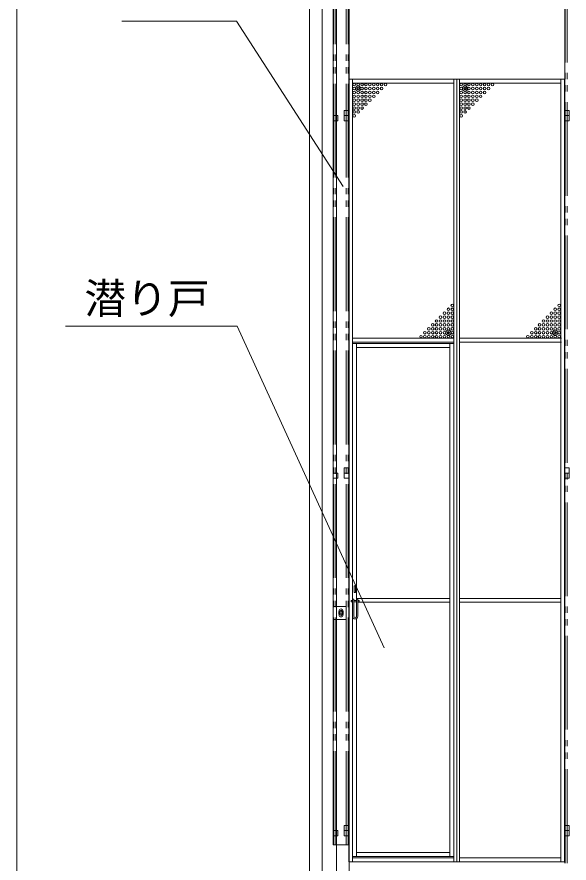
# Model space of a CAD drawing. Units: millimetres, scale not verified. Extents: x -9305 to 9305, y -6415 to 6415.
# Drawn here: x -9305 to -7187, y -3666 to -420 of the extents above; entities that cross this region are included whole.
import ezdxf
from ezdxf.enums import TextEntityAlignment as Align

# ---------------------------------------------------------------- set-up
doc = ezdxf.new("R2010")
doc.units = ezdxf.units.MM
doc.header["$LTSCALE"] = 40
doc.header["$PDMODE"] = 32
doc.header["$PDSIZE"] = 20
doc.linetypes.add('DOUBLE_CHAIN2', pattern=[12.8, 9, -1, 0.6, -0.6, 0.6, -1])
for name, color, linetype, lineweight in [('0-0_0', 7, 'Continuous', 9), ('0-5_CLG-90', 7, 'Continuous', 9), ('0-9_TEXT', 7, 'Continuous', 9), ('0-A_ﾒッｼュﾊﾟﾈﾙ用ﾌﾞﾛッｸ', 7, 'Continuous', 9)]:
    doc.layers.add(name, color=color, linetype=linetype, lineweight=lineweight)
doc.styles.add('ＭＳ ゴシック', font='')
doc.styles.get('ＭＳ ゴシック').set_extended_font_data('MS Gothic')

msp = doc.modelspace()

# ---------------------------------------------------------------- linework, layer by layer
at = {"layer": '0-0_0'}
msp.add_line((-9304.61, 6414.98), (-9304.61, -6414.98), dxfattribs=at)
at = {"layer": '0-5_CLG-90'}
for p, q in [((-8182.16, 693.21), (-8182.16, -3741.44)), ((-8133.56, 692.32), (-8133.56, -3741.44)), ((-8078.8, 693.21), (-8078.8, -3741.44)), ((-8030.2, 692.32), (-8030.2, -3741.44)), ((-7203.63, -3666.31), (-7203.63, 553.48)), ((-8091.63, -3596.31), (-8091.63, 78.51)), ((-8031.63, -3596.49), (-8031.63, 78.51)), ((-8031.93, -658.51), (-8031.93, -3661.51)), ((-7203.93, -658.51), (-8031.93, -658.51)), ((-8016.93, -3661.51), (-8016.93, -658.51)), ((-7628.93, -673.51), (-8016.93, -673.51)), ((-7628.93, -3661.51), (-7628.93, -658.51)), ((-7617.93, -3661.51), (-7617.93, -658.51)), ((-7606.93, -3661.51), (-7606.93, -658.51)), ((-7606.93, -673.51), (-7218.93, -673.51)), ((-7218.93, -3661.51), (-7218.93, -658.51)), ((-7203.93, -658.51), (-7203.93, -3661.51)), ((-8031.93, -778.51), (-8048.93, -778.51)), ((-8048.93, -798.51), (-8031.93, -798.51)), ((-7203.63, -821.45), (-7203.63, -801.45)), ((-7628.93, -1652.51), (-8016.93, -1652.51)), ((-7606.93, -1652.51), (-7216.43, -1652.51)), ((-7628.93, -1667.51), (-8016.93, -1667.51)), ((-7629.33, -1673.15), (-8016.93, -1673.15)), ((-8001.73, -1673.15), (-8001.73, -2658.84)), ((-7644.52, -1688.15), (-8001.73, -1688.15)), ((-7644.52, -1673.15), (-7644.52, -3640.51)), ((-7629.33, -1673.15), (-7629.33, -3640.51)), ((-7606.93, -1667.51), (-7216.43, -1667.51)), ((-7203.63, -2171.38), (-7203.63, -2191.38)), ((-8012.34, -2658.84), (-8002.21, -2658.84)), ((-7644.52, -2650.73), (-8001.73, -2650.73)), ((-7997.14, -2658.84), (-7992.08, -2658.84)), ((-7606.93, -2650.73), (-7218.93, -2650.73)), ((-8041.63, -2681.49), (-8091.63, -2681.49)), ((-8041.63, -2681.49), (-8041.63, -2731.49)), ((-8017.4, -2663.9), (-8022.47, -2663.9)), ((-8002.21, -2663.9), (-8012.34, -2663.9)), ((-8001.73, -2663.9), (-8001.73, -2723.67)), ((-7644.52, -2665.73), (-7997.14, -2665.73)), ((-7606.93, -2665.73), (-7218.93, -2665.73)), ((-8069.13, -2698.49), (-8069.13, -2714.49)), ((-8054.13, -2698.49), (-8054.13, -2714.49)), ((-8091.63, -2731.49), (-8041.63, -2731.49)), ((-8001.73, -2729.28), (-8001.73, -3640.51)), ((-7203.63, -3541.31), (-7203.63, -3561.31)), ((-7644.52, -3625.51), (-8001.73, -3625.51)), ((-7203.93, -3661.51), (-8031.93, -3661.51)), ((-7629.33, -3640.51), (-8016.93, -3640.51)), ((-7628.93, -3646.51), (-8016.93, -3646.51)), ((-7606.93, -3646.51), (-7218.93, -3646.51))]:
    msp.add_line(p, q, dxfattribs=at)
at = {"layer": '0-5_CLG-90', "linetype": 'DOUBLE_CHAIN2'}
for p, q in [((-7201.33, -3666.31), (-7201.33, 553.48)), ((-7193.63, -3666.31), (-7193.63, 553.48)), ((-8089.33, -3596.31), (-8089.33, 78.51)), ((-8081.63, -3596.31), (-8081.63, 78.51)), ((-8041.63, -3596.31), (-8041.63, 78.51)), ((-8033.93, -3596.31), (-8033.93, 78.51)), ((-8031.63, -3596.49), (-8091.63, -3596.49))]:
    msp.add_line(p, q, dxfattribs=at)
at = {"layer": '0-5_CLG-90'}
for points in [[(-8031.63, -818.51), (-8048.93, -818.51), (-8048.93, -778.51)], [(-7203.93, -778.51), (-7186.93, -778.51), (-7186.93, -798.51), (-7203.93, -798.51)], [(-8091.63, -818.51), (-8074.33, -818.51), (-8074.33, -798.51), (-8091.63, -798.51)], [(-7186.93, -798.51), (-7186.93, -818.51), (-7203.63, -818.51)], [(-8091.63, -2190.01), (-8074.33, -2190.01), (-8074.33, -2170.01), (-8091.63, -2170.01)], [(-8031.93, -2150.01), (-8048.93, -2150.01), (-8048.93, -2170.01), (-8031.93, -2170.01)], [(-8031.63, -2190.01), (-8048.93, -2190.01), (-8048.93, -2170.01)], [(-7203.93, -2150.01), (-7186.93, -2150.01), (-7186.93, -2170.01), (-7203.93, -2170.01)], [(-7203.63, -2190.01), (-7186.93, -2190.01), (-7186.93, -2170.01), (-7203.63, -2170.01)], [(-8022.47, -2663.9), (-8022.47, -2658.84), (-8017.4, -2658.84)], [(-8012.34, -2719.62), (-8012.34, -2653.77), (-8017.4, -2653.77), (-8017.4, -2719.62)], [(-7997.14, -2719.62), (-7997.14, -2653.77), (-8002.21, -2653.77), (-8002.21, -2719.62)], [(-7992.08, -2658.84), (-7992.08, -2663.9), (-7997.14, -2663.9)], [(-8031.93, -3541.51), (-8048.93, -3541.51), (-8048.93, -3521.51), (-8031.93, -3521.51)], [(-7203.93, -3541.51), (-7186.93, -3541.51), (-7186.93, -3521.51), (-7203.93, -3521.51)], [(-8091.63, -3561.51), (-8074.33, -3561.51), (-8074.33, -3541.51), (-8091.63, -3541.51)], [(-8031.63, -3561.51), (-8048.93, -3561.51), (-8048.93, -3541.51), (-8031.63, -3541.51)], [(-7203.63, -3561.51), (-7186.93, -3561.51), (-7186.93, -3541.51), (-7203.63, -3541.51)]]:
    msp.add_lwpolyline(points, dxfattribs=at)
for points in [[(-8006.26, -2603.12), (-8006.26, -2628.44), (-8011.32, -2628.44), (-8011.32, -2603.12)], [(-8070.13, -2711.26), (-8070.13, -2701.45), (-8061.63, -2696.54), (-8053.13, -2701.45), (-8053.13, -2711.26), (-8061.63, -2716.17)]]:
    msp.add_lwpolyline(points, close=True, dxfattribs=at)
for radius in [8.5, 5, 5, 4.19]:
    msp.add_circle((-8061.63, -2706.36), radius, dxfattribs=at)
for centre, radius, start, end in [((-8061.63, -2698.49), 7.5, 0, 180), ((-8061.63, -2714.49), 7.5, 180, 0), ((-8007.27, -2719.62), 10.13, 180, 0), ((-8007.27, -2719.62), 5.06, 180, 0)]:
    msp.add_arc(centre, radius, start, end, dxfattribs=at)
at = {"layer": '0-9_TEXT'}
for p, q in [((-8902.74, -436.69), (-8462.56, -436.69)), ((-8052.98, -1070.03), (-8462.56, -436.69)), ((-9118.57, -1606.4), (-8459.79, -1606.4)), ((-7895.55, -2840.42), (-8459.79, -1606.4))]:
    msp.add_line(p, q, dxfattribs=at)
at = {"layer": '0-A_ﾒッｼュﾊﾟﾈﾙ用ﾌﾞﾛッｸ'}
for centre in [(-8010.93, -679.51), (-7995.93, -679.51), (-7980.93, -679.51), (-7965.93, -679.51), (-7950.93, -679.51), (-7935.93, -679.51), (-7920.93, -679.51), (-7905.93, -679.51), (-7890.93, -679.51), (-7600.93, -679.51), (-7585.93, -679.51), (-7570.93, -679.51), (-7555.93, -679.51), (-7540.93, -679.51), (-7525.93, -679.51), (-7510.93, -679.51), (-7495.93, -679.51), (-7480.93, -679.51), (-8010.93, -694.51), (-8010.93, -709.51), (-7995.93, -694.51), (-7995.93, -709.51), (-7980.93, -694.51), (-7980.93, -709.51), (-7965.93, -694.51), (-7965.93, -709.51), (-7950.93, -694.51), (-7950.93, -709.51), (-7935.93, -694.51), (-7935.93, -709.51), (-7920.93, -694.51), (-7920.93, -709.51), (-7905.93, -694.51), (-7600.93, -694.51), (-7600.93, -709.51), (-7585.93, -694.51), (-7585.93, -709.51), (-7570.93, -694.51), (-7570.93, -709.51), (-7555.93, -694.51), (-7555.93, -709.51), (-7540.93, -694.51), (-7540.93, -709.51), (-7525.93, -694.51), (-7525.93, -709.51), (-7510.93, -694.51), (-7510.93, -709.51), (-7495.93, -694.51), (-8010.93, -724.51), (-8010.93, -739.51), (-7995.93, -724.51), (-7995.93, -739.51), (-7980.93, -724.51), (-7980.93, -739.51), (-7965.93, -724.51), (-7965.93, -739.51), (-7950.93, -724.51), (-7950.93, -739.51), (-7935.93, -724.51), (-7600.93, -724.51), (-7600.93, -739.51), (-7585.93, -724.51), (-7585.93, -739.51), (-7570.93, -724.51), (-7570.93, -739.51), (-7555.93, -724.51), (-7555.93, -739.51), (-7540.93, -724.51), (-7540.93, -739.51), (-7525.93, -724.51), (-8010.93, -754.51), (-8010.93, -769.51), (-7995.93, -754.51), (-7995.93, -769.51), (-7980.93, -754.51), (-7980.93, -769.51), (-7965.93, -754.51), (-7600.93, -754.51), (-7600.93, -769.51), (-7585.93, -754.51), (-7585.93, -769.51), (-7570.93, -754.51), (-7570.93, -769.51), (-7555.93, -754.51), (-8010.93, -784.51), (-8010.93, -799.51), (-7995.93, -784.51), (-7600.93, -784.51), (-7600.93, -799.51), (-7585.93, -784.51), (-7634.93, -1526.51), (-7224.93, -1526.51), (-7664.93, -1556.51), (-7649.93, -1541.51), (-7649.93, -1556.51), (-7634.93, -1541.51), (-7634.93, -1556.51), (-7254.93, -1556.51), (-7239.93, -1541.51), (-7239.93, -1556.51), (-7224.93, -1541.51), (-7224.93, -1556.51), (-7694.93, -1586.51), (-7679.93, -1571.51), (-7679.93, -1586.51), (-7664.93, -1571.51), (-7664.93, -1586.51), (-7649.93, -1571.51), (-7649.93, -1586.51), (-7634.93, -1571.51), (-7634.93, -1586.51), (-7284.93, -1586.51), (-7269.93, -1571.51), (-7269.93, -1586.51), (-7254.93, -1571.51), (-7254.93, -1586.51), (-7239.93, -1571.51), (-7239.93, -1586.51), (-7224.93, -1571.51), (-7224.93, -1586.51), (-7724.93, -1616.51), (-7709.93, -1601.51), (-7709.93, -1616.51), (-7694.93, -1601.51), (-7694.93, -1616.51), (-7679.93, -1601.51), (-7679.93, -1616.51), (-7664.93, -1601.51), (-7664.93, -1616.51), (-7649.93, -1601.51), (-7649.93, -1616.51), (-7634.93, -1601.51), (-7634.93, -1616.51), (-7314.93, -1616.51), (-7299.93, -1601.51), (-7299.93, -1616.51), (-7284.93, -1601.51), (-7284.93, -1616.51), (-7269.93, -1601.51), (-7269.93, -1616.51), (-7254.93, -1601.51), (-7254.93, -1616.51), (-7239.93, -1601.51), (-7239.93, -1616.51), (-7224.93, -1601.51), (-7224.93, -1616.51), (-7754.93, -1646.51), (-7739.93, -1631.51), (-7739.93, -1646.51), (-7724.93, -1631.51), (-7724.93, -1646.51), (-7709.93, -1631.51), (-7709.93, -1646.51), (-7694.93, -1631.51), (-7694.93, -1646.51), (-7679.93, -1631.51), (-7679.93, -1646.51), (-7664.93, -1631.51), (-7664.93, -1646.51), (-7649.93, -1631.51), (-7649.93, -1646.51), (-7634.93, -1631.51), (-7634.93, -1646.51), (-7344.93, -1646.51), (-7329.93, -1631.51), (-7329.93, -1646.51), (-7314.93, -1631.51), (-7314.93, -1646.51), (-7299.93, -1631.51), (-7299.93, -1646.51), (-7284.93, -1631.51), (-7284.93, -1646.51), (-7269.93, -1631.51), (-7269.93, -1646.51), (-7254.93, -1631.51), (-7254.93, -1646.51), (-7239.93, -1631.51), (-7239.93, -1646.51), (-7224.93, -1631.51), (-7224.93, -1646.51)]:
    msp.add_circle(centre, 5, dxfattribs=at)
for p in [(-7995.93, -694.51), (-7585.93, -694.51), (-7649.93, -1631.51), (-7239.93, -1631.51)]:
    msp.add_point(p, dxfattribs=at)

# ---------------------------------------------------------------- texts
at = {"layer": '0-9_TEXT', "style": 'ＭＳ ゴシック'}
msp.add_text('潜り戸', height=117.3, dxfattribs=at).set_placement((-9045.79, -1593.76), align=Align.BOTTOM_LEFT)

doc.saveas('drawing.dxf')
